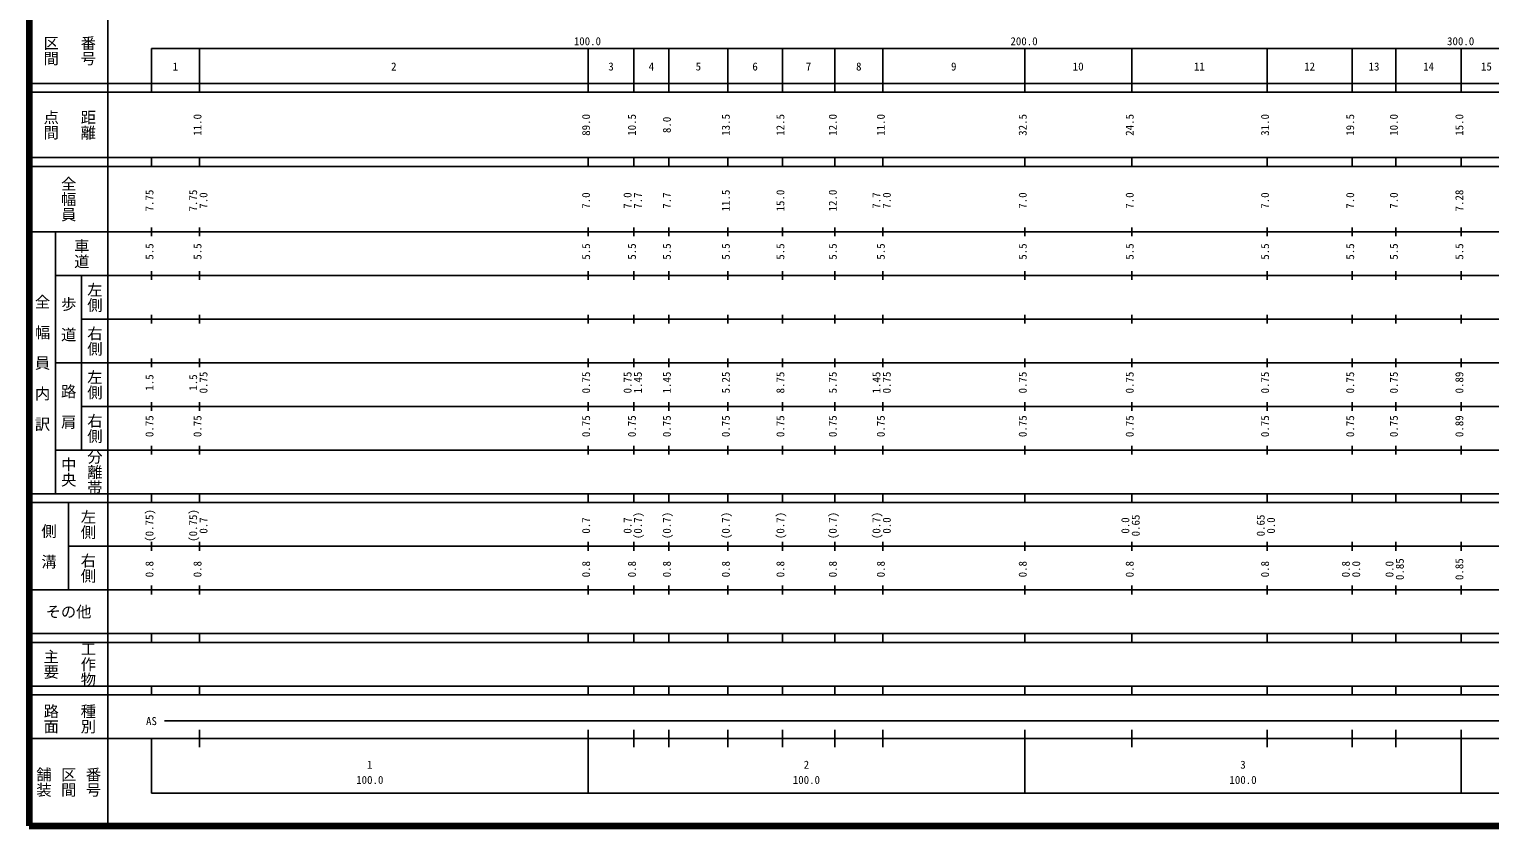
# Model space of a CAD drawing. Units: millimetres on the paper, enlarged 1000 times. Extents: x 40000 to 680000, y 20000 to 380000.
# Drawn here: x 40000 to 374518, y 20000 to 202409 of the extents above; entities that cross this region are included whole.
import ezdxf
from ezdxf.enums import TextEntityAlignment as Align

# ---------------------------------------------------------------- set-up
doc = ezdxf.new("R2010")
doc.units = ezdxf.units.MM
doc.header["$LTSCALE"] = 1000
doc.layers.add('M-TTL', color=2, linetype='Continuous', lineweight=140)
doc.layers.add('M-TTL-BAND', color=7, linetype='Continuous', lineweight=25)
doc.styles.add('@ＭＳ ゴシック', font='')
doc.styles.add('ＭＳ ゴシック', font='')
doc.styles.get('@ＭＳ ゴシック').set_extended_font_data('@MS Gothic')
doc.styles.get('ＭＳ ゴシック').set_extended_font_data('MS Gothic')

msp = doc.modelspace()

# ---------------------------------------------------------------- linework, layer by layer
at = {"layer": 'M-TTL'}
for p, q in [((40000, 380000), (40000, 20000)), ((40000, 20000), (680000, 20000))]:
    msp.add_line(p, q, dxfattribs=at)
at = {"layer": 'M-TTL-BAND'}
for p, q in [((58000, 370000), (58000, 20000)), ((68000, 198000), (579000, 198000)), ((68000, 198000), (68000, 188000)), ((79000, 188000), (79000, 198000)), ((168000, 188000), (168000, 198000)), ((178500, 188000), (178500, 198000)), ((186500, 188000), (186500, 198000)), ((200000, 188000), (200000, 198000)), ((212500, 188000), (212500, 198000)), ((224500, 188000), (224500, 198000)), ((235500, 188000), (235500, 198000)), ((268000, 188000), (268000, 198000)), ((292500, 188000), (292500, 198000)), ((323500, 188000), (323500, 198000)), ((343000, 188000), (343000, 198000)), ((353000, 188000), (353000, 198000)), ((368000, 188000), (368000, 198000)), ((40000, 190000), (579000, 190000)), ((40000, 188000), (579000, 188000)), ((40000, 173000), (579000, 173000)), ((40000, 171000), (579000, 171000)), ((68000, 171000), (68000, 173000)), ((79000, 171000), (79000, 173000)), ((168000, 171000), (168000, 173000)), ((178500, 171000), (178500, 173000)), ((186500, 171000), (186500, 173000)), ((200000, 171000), (200000, 173000)), ((212500, 171000), (212500, 173000)), ((224500, 171000), (224500, 173000)), ((235500, 171000), (235500, 173000)), ((268000, 171000), (268000, 173000)), ((292500, 171000), (292500, 173000)), ((323500, 171000), (323500, 173000)), ((343000, 171000), (343000, 173000)), ((353000, 171000), (353000, 173000)), ((368000, 171000), (368000, 173000)), ((40000, 156000), (579000, 156000)), ((46000, 96000), (46000, 156000)), ((68000, 155000), (68000, 157000)), ((79000, 155000), (79000, 157000)), ((168000, 155000), (168000, 157000)), ((178500, 155000), (178500, 157000)), ((186500, 155000), (186500, 157000)), ((200000, 155000), (200000, 157000)), ((212500, 155000), (212500, 157000)), ((224500, 155000), (224500, 157000)), ((235500, 155000), (235500, 157000)), ((268000, 155000), (268000, 157000)), ((292500, 155000), (292500, 157000)), ((323500, 155000), (323500, 157000)), ((343000, 155000), (343000, 157000)), ((353000, 155000), (353000, 157000)), ((368000, 155000), (368000, 157000)), ((46000, 146000), (579000, 146000)), ((52000, 146000), (52000, 106000)), ((68000, 145000), (68000, 147000)), ((79000, 145000), (79000, 147000)), ((168000, 145000), (168000, 147000)), ((178500, 145000), (178500, 147000)), ((186500, 145000), (186500, 147000)), ((200000, 145000), (200000, 147000)), ((212500, 145000), (212500, 147000)), ((224500, 145000), (224500, 147000)), ((235500, 145000), (235500, 147000)), ((268000, 145000), (268000, 147000)), ((292500, 145000), (292500, 147000)), ((323500, 145000), (323500, 147000)), ((343000, 145000), (343000, 147000)), ((353000, 145000), (353000, 147000)), ((368000, 145000), (368000, 147000)), ((52000, 136000), (579000, 136000)), ((68000, 135000), (68000, 137000)), ((79000, 135000), (79000, 137000)), ((168000, 135000), (168000, 137000)), ((178500, 135000), (178500, 137000)), ((186500, 135000), (186500, 137000)), ((200000, 135000), (200000, 137000)), ((212500, 135000), (212500, 137000)), ((224500, 135000), (224500, 137000)), ((235500, 135000), (235500, 137000)), ((268000, 135000), (268000, 137000)), ((292500, 135000), (292500, 137000)), ((323500, 135000), (323500, 137000)), ((343000, 135000), (343000, 137000)), ((353000, 135000), (353000, 137000)), ((368000, 135000), (368000, 137000)), ((46000, 126000), (579000, 126000)), ((68000, 125000), (68000, 127000)), ((79000, 125000), (79000, 127000)), ((168000, 125000), (168000, 127000)), ((178500, 125000), (178500, 127000)), ((186500, 125000), (186500, 127000)), ((200000, 125000), (200000, 127000)), ((212500, 125000), (212500, 127000)), ((224500, 125000), (224500, 127000)), ((235500, 125000), (235500, 127000)), ((268000, 125000), (268000, 127000)), ((292500, 125000), (292500, 127000)), ((323500, 125000), (323500, 127000)), ((343000, 125000), (343000, 127000)), ((353000, 125000), (353000, 127000)), ((368000, 125000), (368000, 127000)), ((52000, 116000), (579000, 116000)), ((68000, 115000), (68000, 117000)), ((79000, 115000), (79000, 117000)), ((168000, 115000), (168000, 117000)), ((178500, 115000), (178500, 117000)), ((186500, 115000), (186500, 117000)), ((200000, 115000), (200000, 117000)), ((212500, 115000), (212500, 117000)), ((224500, 115000), (224500, 117000)), ((235500, 115000), (235500, 117000)), ((268000, 115000), (268000, 117000)), ((292500, 115000), (292500, 117000)), ((323500, 115000), (323500, 117000)), ((343000, 115000), (343000, 117000)), ((353000, 115000), (353000, 117000)), ((368000, 115000), (368000, 117000)), ((46000, 106000), (579000, 106000)), ((68000, 105000), (68000, 107000)), ((79000, 105000), (79000, 107000)), ((168000, 105000), (168000, 107000)), ((178500, 105000), (178500, 107000)), ((186500, 105000), (186500, 107000)), ((200000, 105000), (200000, 107000)), ((212500, 105000), (212500, 107000)), ((224500, 105000), (224500, 107000)), ((235500, 105000), (235500, 107000)), ((268000, 105000), (268000, 107000)), ((292500, 105000), (292500, 107000)), ((323500, 105000), (323500, 107000)), ((343000, 105000), (343000, 107000)), ((353000, 105000), (353000, 107000)), ((368000, 105000), (368000, 107000)), ((40000, 96000), (579000, 96000)), ((40000, 94000), (579000, 94000)), ((49000, 94000), (49000, 74000)), ((68000, 94000), (68000, 96000)), ((79000, 94000), (79000, 96000)), ((168000, 94000), (168000, 96000)), ((178500, 94000), (178500, 96000)), ((186500, 94000), (186500, 96000)), ((200000, 94000), (200000, 96000)), ((212500, 94000), (212500, 96000)), ((224500, 94000), (224500, 96000)), ((235500, 94000), (235500, 96000)), ((268000, 94000), (268000, 96000)), ((292500, 94000), (292500, 96000)), ((323500, 94000), (323500, 96000)), ((343000, 94000), (343000, 96000)), ((353000, 94000), (353000, 96000)), ((368000, 94000), (368000, 96000)), ((49000, 84000), (579000, 84000)), ((68000, 83000), (68000, 85000)), ((79000, 83000), (79000, 85000)), ((168000, 83000), (168000, 85000)), ((178500, 83000), (178500, 85000)), ((186500, 83000), (186500, 85000)), ((200000, 83000), (200000, 85000)), ((212500, 83000), (212500, 85000)), ((224500, 83000), (224500, 85000)), ((235500, 83000), (235500, 85000)), ((268000, 83000), (268000, 85000)), ((292500, 83000), (292500, 85000)), ((323500, 83000), (323500, 85000)), ((343000, 83000), (343000, 85000)), ((353000, 83000), (353000, 85000)), ((368000, 83000), (368000, 85000)), ((40000, 74000), (579000, 74000)), ((68000, 73000), (68000, 75000)), ((79000, 73000), (79000, 75000)), ((168000, 73000), (168000, 75000)), ((178500, 73000), (178500, 75000)), ((186500, 73000), (186500, 75000)), ((200000, 73000), (200000, 75000)), ((212500, 73000), (212500, 75000)), ((224500, 73000), (224500, 75000)), ((235500, 73000), (235500, 75000)), ((268000, 73000), (268000, 75000)), ((292500, 73000), (292500, 75000)), ((323500, 73000), (323500, 75000)), ((343000, 73000), (343000, 75000)), ((353000, 73000), (353000, 75000)), ((368000, 73000), (368000, 75000)), ((40000, 64000), (579000, 64000)), ((68000, 62000), (68000, 64000)), ((79000, 62000), (79000, 64000)), ((168000, 62000), (168000, 64000)), ((178500, 62000), (178500, 64000)), ((186500, 62000), (186500, 64000)), ((200000, 62000), (200000, 64000)), ((212500, 62000), (212500, 64000)), ((224500, 62000), (224500, 64000)), ((235500, 62000), (235500, 64000)), ((268000, 62000), (268000, 64000)), ((292500, 62000), (292500, 64000)), ((323500, 62000), (323500, 64000)), ((343000, 62000), (343000, 64000)), ((353000, 62000), (353000, 64000)), ((368000, 62000), (368000, 64000)), ((40000, 62000), (579000, 62000)), ((40000, 52000), (579000, 52000)), ((68000, 50000), (68000, 52000)), ((79000, 50000), (79000, 52000)), ((168000, 50000), (168000, 52000)), ((178500, 50000), (178500, 52000)), ((186500, 50000), (186500, 52000)), ((200000, 50000), (200000, 52000)), ((212500, 50000), (212500, 52000)), ((224500, 50000), (224500, 52000)), ((235500, 50000), (235500, 52000)), ((268000, 50000), (268000, 52000)), ((292500, 50000), (292500, 52000)), ((323500, 50000), (323500, 52000)), ((343000, 50000), (343000, 52000)), ((353000, 50000), (353000, 52000)), ((368000, 50000), (368000, 52000)), ((40000, 50000), (579000, 50000)), ((71000, 44000), (565000, 44000)), ((79000, 38000), (79000, 42000)), ((168000, 27500), (168000, 42000)), ((178500, 38000), (178500, 42000)), ((186500, 38000), (186500, 42000)), ((200000, 38000), (200000, 42000)), ((212500, 38000), (212500, 42000)), ((224500, 38000), (224500, 42000)), ((235500, 38000), (235500, 42000)), ((268000, 27500), (268000, 42000)), ((292500, 38000), (292500, 42000)), ((323500, 38000), (323500, 42000)), ((343000, 38000), (343000, 42000)), ((353000, 38000), (353000, 42000)), ((368000, 27500), (368000, 42000)), ((40000, 40000), (579000, 40000)), ((68000, 40000), (68000, 27500)), ((68000, 27500), (579000, 27500))]:
    msp.add_line(p, q, dxfattribs=at)

# ---------------------------------------------------------------- texts
at = {"layer": 'M-TTL-BAND', "style": '@ＭＳ ゴシック'}
for s, p in [('番号', (53500, 197500)), ('区間', (45000, 197500)), ('点間', (45000, 180500)), ('距離', (53500, 180500)), ('全幅員', (49000, 163500)), ('車道', (52000, 151000)), ('左側', (55000, 141000)), ('全\u3000幅\u3000員\u3000内\u3000訳', (43000, 126000)), ('歩\u3000道', (49000, 136000)), ('右側', (55000, 131000)), ('左側', (55000, 121000)), ('路\u3000肩', (49000, 116000)), ('右側', (55000, 111000)), ('中央', (49000, 101000)), ('分離帯', (55000, 101000)), ('左側', (53500, 89000)), ('側\u3000溝', (44500, 84000)), ('右側', (53500, 79000)), ('主要', (45000, 57000)), ('工作物', (53500, 57000)), ('路面', (45000, 44500)), ('種別', (53500, 44500)), ('舗装', (43333, 30000)), ('区間', (49000, 30000)), ('番号', (54667, 30000))]:
    msp.add_text(s, height=2566, rotation=270, dxfattribs=at).set_placement(p, align=Align.MIDDLE_CENTER)
at = {"layer": 'M-TTL-BAND', "style": 'ＭＳ ゴシック'}
for s, p in [('100.0', (167844, 198195)), ('200.0', (267844, 198195)), ('300.0', (367844, 198195)), ('1', (73500, 192405)), ('2', (123500, 192405)), ('3', (173250, 192405)), ('4', (182500, 192405)), ('5', (193250, 192405)), ('6', (206250, 192405)), ('7', (218500, 192405)), ('8', (230000, 192405)), ('9', (251750, 192405)), ('10', (280250, 192405)), ('11', (308000, 192405)), ('12', (333250, 192405)), ('13', (348000, 192405)), ('14', (360500, 192405)), ('15', (373750, 192405)), ('AS', (68000, 42500)), ('1', (118000, 32523)), ('2', (218000, 32523)), ('3', (318000, 32523)), ('100.0', (118000, 29033)), ('100.0', (218000, 29033)), ('100.0', (318000, 29033))]:
    msp.add_text(s, height=1833, dxfattribs=at).set_placement(p, align=Align.BOTTOM_CENTER)
for s, p in [('11.0', (80000, 180500)), ('89.0', (169000, 180500)), ('10.5', (179500, 180500)), ('8.0', (187500, 180500)), ('13.5', (201000, 180500)), ('12.5', (213500, 180500)), ('12.0', (225500, 180500)), ('11.0', (236500, 180500)), ('32.5', (269000, 180500)), ('24.5', (293500, 180500)), ('31.0', (324500, 180500)), ('19.5', (344000, 180500)), ('10.0', (354000, 180500)), ('15.0', (369000, 180500)), ('7.75', (69000, 163174)), ('7.75', (79000, 163174)), ('7.0', (81370, 163174)), ('7.0', (169000, 163174)), ('7.0', (178500, 163174)), ('7.7', (180870, 163174)), ('7.7', (187500, 163174)), ('11.5', (201000, 163174)), ('15.0', (213500, 163174)), ('12.0', (225500, 163174)), ('7.7', (235500, 163174)), ('7.0', (237870, 163174)), ('7.0', (269000, 163174)), ('7.0', (293500, 163174)), ('7.0', (324500, 163174)), ('7.0', (344000, 163174)), ('7.0', (354000, 163174)), ('7.28', (369000, 163174)), ('5.5', (69000, 151500)), ('5.5', (80000, 151500)), ('5.5', (169000, 151500)), ('5.5', (179500, 151500)), ('5.5', (187500, 151500)), ('5.5', (201000, 151500)), ('5.5', (213500, 151500)), ('5.5', (225500, 151500)), ('5.5', (236500, 151500)), ('5.5', (269000, 151500)), ('5.5', (293500, 151500)), ('5.5', (324500, 151500)), ('5.5', (344000, 151500)), ('5.5', (354000, 151500)), ('5.5', (369000, 151500)), ('0.75', (81370, 121500)), ('0.75', (169000, 121500)), ('0.75', (178500, 121500)), ('1.45', (180870, 121500)), ('1.45', (187500, 121500)), ('5.25', (201000, 121500)), ('8.75', (213500, 121500)), ('5.75', (225500, 121500)), ('1.45', (235500, 121500)), ('0.75', (237870, 121500)), ('0.75', (269000, 121500)), ('0.75', (293500, 121500)), ('0.75', (324500, 121500)), ('0.75', (344000, 121500)), ('0.75', (354000, 121500)), ('0.89', (369000, 121500)), ('1.5', (69000, 121500)), ('1.5', (79000, 121500)), ('0.75', (69000, 111500)), ('0.75', (80000, 111500)), ('0.75', (169000, 111500)), ('0.75', (179500, 111500)), ('0.75', (187500, 111500)), ('0.75', (201000, 111500)), ('0.75', (213500, 111500)), ('0.75', (225500, 111500)), ('0.75', (236500, 111500)), ('0.75', (269000, 111500)), ('0.75', (293500, 111500)), ('0.75', (324500, 111500)), ('0.75', (344000, 111500)), ('0.75', (354000, 111500)), ('0.89', (369000, 111500)), ('(0.75)', (69000, 88764)), ('(0.75)', (79000, 88764)), ('0.7', (81370, 88764)), ('0.7', (169000, 88764)), ('0.7', (178500, 88764)), ('(0.7)', (180870, 88764)), ('(0.7)', (187500, 88764)), ('(0.7)', (201000, 88764)), ('(0.7)', (213500, 88764)), ('(0.7)', (225500, 88764)), ('(0.7)', (235500, 88764)), ('0.0', (237870, 88764)), ('0.0', (292500, 88764)), ('0.65', (294870, 88764)), ('0.65', (323500, 88764)), ('0.0', (325870, 88764)), ('0.8', (69000, 78764)), ('0.8', (80000, 78764)), ('0.8', (169000, 78764)), ('0.8', (179500, 78764)), ('0.8', (187500, 78764)), ('0.8', (201000, 78764)), ('0.8', (213500, 78764)), ('0.8', (225500, 78764)), ('0.8', (236500, 78764)), ('0.8', (269000, 78764)), ('0.8', (293500, 78764)), ('0.8', (324500, 78764)), ('0.8', (343000, 78764)), ('0.0', (345370, 78764)), ('0.0', (353000, 78764)), ('0.85', (355370, 78764)), ('0.85', (369000, 78764))]:
    msp.add_text(s, height=1833, rotation=90, dxfattribs=at).set_placement(p, align=Align.BOTTOM_CENTER)
msp.add_text('その他', height=2566, dxfattribs=at).set_placement((49000, 69000), align=Align.MIDDLE_CENTER)

doc.saveas('drawing.dxf')
